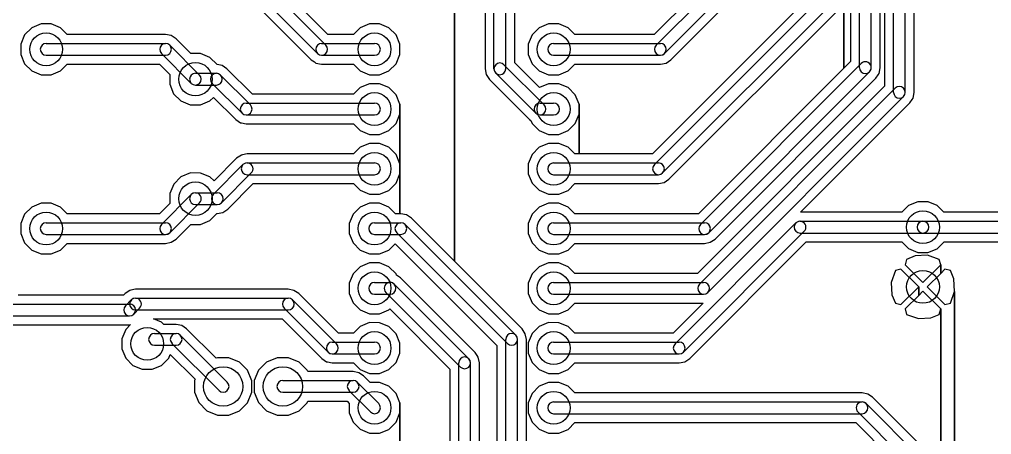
# Model space of a CAD drawing. Extents: x 114.1 to 212.9, y -157.4 to -58.6.
# Drawn here: x 138.56 to 179.92, y -106.55 to -88.9 of the extents above; entities that cross this region are included whole.
import ezdxf

# ---------------------------------------------------------------- set-up
doc = ezdxf.new("R2010")
doc.units = 0
doc.header["$MEASUREMENT"] = 0
doc.layers.add('BLACK', color=250, linetype='CONTINUOUS')

msp = doc.modelspace()

# ---------------------------------------------------------------- linework, layer by layer
at = {"layer": 'BLACK'}
for p, q in [((174.3, -90.95), (174.3, -61.24)), ((174.8, -90.95), (174.8, -61.24)), ((173.919, -62.5775), (173.919, -90.6886)), ((173.919, -62.5775), (173.919, -90.6886)), ((175.181, -90.95), (175.181, -62.5775)), ((175.181, -90.95), (175.181, -62.5775)), ((158.75, -91), (158.75, -78.5)), ((159.25, -91), (159.25, -78.5)), ((159.631, -90.7386), (159.631, -78.5)), ((159.631, -90.7386), (159.631, -78.5)), ((158.369, -78.7614), (158.369, -91)), ((158.369, -78.7614), (158.369, -91)), ((157.071, -99.1782), (157.071, -79.5202)), ((157.071, -79.5202), (157.071, -99.1782)), ((157.071, -99.1782), (157.071, -79.5202)), ((157.071, -79.5202), (157.071, -99.1782)), ((175.369, -84), (175.369, -91.7386)), ((175.369, -84), (175.369, -91.7386)), ((175.75, -92), (175.75, -84)), ((176.25, -92), (176.25, -84)), ((176.631, -92), (176.631, -84.2614)), ((176.631, -92), (176.631, -84.2614)), ((151.597, -89.9932), (146.177, -84.5732)), ((151.681, -89.539), (146.631, -84.4886)), ((151.681, -89.539), (146.631, -84.4886)), ((151.243, -90.3468), (145.823, -84.9268)), ((145.554, -85.1962), (150.974, -90.6162)), ((145.554, -85.1962), (150.974, -90.6162)), ((168.869, -86.2386), (165.569, -89.539)), ((168.869, -86.2386), (165.569, -89.539)), ((169.323, -86.3232), (165.653, -89.9932)), ((169.677, -86.6768), (166.007, -90.3468)), ((166.276, -90.6162), (169.946, -86.9462)), ((166.276, -90.6162), (169.946, -86.9462)), ((172.369, -87.7386), (165.489, -94.619)), ((172.369, -87.7386), (165.489, -94.619)), ((172.823, -87.8232), (165.573, -95.0732)), ((173.631, -90.9766), (173.631, -88)), ((173.631, -88), (173.631, -90.9766)), ((173.631, -90.9766), (173.631, -88)), ((173.631, -88), (173.631, -90.9766)), ((173.177, -88.1768), (165.927, -95.4268)), ((166.196, -95.6962), (173.446, -88.4462)), ((166.196, -95.6962), (173.446, -88.4462)), ((139.089, -89.2543), (138.785, -89.5577)), ((139.089, -89.2543), (138.785, -89.5577)), ((139.486, -89.0903), (139.089, -89.2543)), ((139.486, -89.0903), (139.089, -89.2543)), ((139.916, -89.0907), (139.486, -89.0903)), ((139.916, -89.0907), (139.486, -89.0903)), ((140.312, -89.2554), (139.916, -89.0907)), ((140.312, -89.2554), (139.916, -89.0907)), ((140.595, -89.539), (140.312, -89.2554)), ((140.595, -89.539), (140.312, -89.2554)), ((153.059, -89.2543), (152.774, -89.539)), ((153.059, -89.2543), (152.774, -89.539)), ((153.456, -89.0903), (153.059, -89.2543)), ((153.456, -89.0903), (153.059, -89.2543)), ((153.886, -89.0907), (153.456, -89.0903)), ((153.886, -89.0907), (153.456, -89.0903)), ((154.282, -89.2554), (153.886, -89.0907)), ((154.282, -89.2554), (153.886, -89.0907)), ((154.586, -89.5593), (154.282, -89.2554)), ((154.586, -89.5593), (154.282, -89.2554)), ((160.679, -89.2543), (160.375, -89.5577)), ((160.679, -89.2543), (160.375, -89.5577)), ((161.076, -89.0903), (160.679, -89.2543)), ((161.076, -89.0903), (160.679, -89.2543)), ((161.506, -89.0907), (161.076, -89.0903)), ((161.506, -89.0907), (161.076, -89.0903)), ((161.902, -89.2554), (161.506, -89.0907)), ((161.902, -89.2554), (161.506, -89.0907)), ((162.185, -89.539), (161.902, -89.2554)), ((162.185, -89.539), (161.902, -89.2554)), ((138.785, -89.5577), (138.621, -89.9543)), ((138.785, -89.5577), (138.621, -89.9543)), ((144.78, -89.539), (140.595, -89.539)), ((144.78, -89.539), (140.595, -89.539)), ((145.021, -89.587), (144.78, -89.539)), ((145.021, -89.587), (144.78, -89.539)), ((145.226, -89.7238), (145.021, -89.587)), ((145.226, -89.7238), (145.021, -89.587)), ((145.85, -90.3476), (145.226, -89.7238)), ((145.85, -90.3476), (145.226, -89.7238)), ((152.774, -89.539), (151.681, -89.539)), ((152.774, -89.539), (151.681, -89.539)), ((154.75, -89.9562), (154.586, -89.5593)), ((154.75, -89.9562), (154.586, -89.5593)), ((160.375, -89.5577), (160.211, -89.9543)), ((160.375, -89.5577), (160.211, -89.9543)), ((165.569, -89.539), (162.185, -89.539)), ((165.569, -89.539), (162.185, -89.539)), ((138.621, -89.9543), (138.62, -90.3838)), ((138.621, -89.9543), (138.62, -90.3838)), ((139.7, -89.92), (144.78, -89.92)), ((144.957, -89.9932), (146.227, -91.2632)), ((151.42, -89.92), (153.67, -89.92)), ((154.749, -90.3857), (154.75, -89.9562)), ((154.749, -90.3857), (154.75, -89.9562)), ((160.211, -89.9543), (160.21, -90.3838)), ((160.211, -89.9543), (160.21, -90.3838)), ((161.29, -89.92), (165.83, -89.92)), ((138.62, -90.3838), (138.784, -90.7807)), ((138.62, -90.3838), (138.784, -90.7807)), ((139.7, -90.42), (144.78, -90.42)), ((144.603, -90.3468), (145.873, -91.6168)), ((146.268, -90.348), (145.85, -90.3476)), ((146.268, -90.348), (145.85, -90.3476)), ((146.669, -90.5146), (146.268, -90.348)), ((146.669, -90.5146), (146.268, -90.348)), ((146.969, -90.8148), (146.669, -90.5146)), ((146.969, -90.8148), (146.669, -90.5146)), ((151.42, -90.42), (153.67, -90.42)), ((154.585, -90.7823), (154.749, -90.3857)), ((154.585, -90.7823), (154.749, -90.3857)), ((160.21, -90.3838), (160.374, -90.7807)), ((160.21, -90.3838), (160.374, -90.7807)), ((161.29, -90.42), (165.83, -90.42)), ((138.784, -90.7807), (139.088, -91.0846)), ((138.784, -90.7807), (139.088, -91.0846)), ((140.311, -91.0857), (140.596, -90.801)), ((140.311, -91.0857), (140.596, -90.801)), ((140.596, -90.801), (144.519, -90.801)), ((140.596, -90.801), (144.519, -90.801)), ((144.519, -90.801), (144.958, -91.2403)), ((144.519, -90.801), (144.958, -91.2403)), ((147.181, -90.857), (146.969, -90.8148)), ((147.181, -90.857), (146.969, -90.8148)), ((147.386, -90.9938), (147.181, -90.857)), ((147.386, -90.9938), (147.181, -90.857)), ((150.974, -90.6162), (150.974, -90.6162)), ((150.974, -90.6162), (151.111, -90.7076)), ((150.974, -90.6162), (150.974, -90.6162)), ((150.974, -90.6162), (151.111, -90.7076)), ((151.111, -90.7076), (151.179, -90.753)), ((151.111, -90.7076), (151.179, -90.753)), ((151.179, -90.753), (151.179, -90.753)), ((151.179, -90.753), (151.42, -90.801)), ((151.179, -90.753), (151.179, -90.753)), ((151.179, -90.753), (151.42, -90.801)), ((151.42, -90.801), (152.775, -90.801)), ((151.42, -90.801), (152.775, -90.801)), ((152.775, -90.801), (153.058, -91.0846)), ((152.775, -90.801), (153.058, -91.0846)), ((154.281, -91.0857), (154.585, -90.7823)), ((154.281, -91.0857), (154.585, -90.7823)), ((159.177, -90.8232), (160.887, -92.5332)), ((160.685, -91.7922), (159.631, -90.7386)), ((160.685, -91.7922), (159.631, -90.7386)), ((160.374, -90.7807), (160.678, -91.0846)), ((160.374, -90.7807), (160.678, -91.0846)), ((161.901, -91.0857), (162.186, -90.801)), ((161.901, -91.0857), (162.186, -90.801)), ((162.186, -90.801), (165.83, -90.801)), ((162.186, -90.801), (165.83, -90.801)), ((165.83, -90.801), (166.071, -90.753)), ((165.83, -90.801), (166.071, -90.753)), ((165.83, -90.801), (165.83, -90.801)), ((165.83, -90.801), (165.83, -90.801)), ((166.071, -90.753), (166.276, -90.6162)), ((166.071, -90.753), (166.276, -90.6162)), ((173.631, -90.9766), (167.449, -97.159)), ((173.631, -90.9766), (167.449, -97.159)), ((167.533, -97.6132), (174.373, -90.7732)), ((173.919, -90.6886), (173.631, -90.9766)), ((173.919, -90.6886), (173.631, -90.9766)), ((175.133, -91.1915), (175.181, -90.95)), ((175.133, -91.1915), (175.181, -90.95)), ((175.181, -90.95), (175.181, -90.95)), ((175.181, -90.95), (175.181, -90.95)), ((139.088, -91.0846), (139.484, -91.2493)), ((139.088, -91.0846), (139.484, -91.2493)), ((139.484, -91.2493), (139.914, -91.2497)), ((139.484, -91.2493), (139.914, -91.2497)), ((139.914, -91.2497), (140.311, -91.0857)), ((139.914, -91.2497), (140.311, -91.0857)), ((144.958, -91.2403), (144.958, -91.6563)), ((144.958, -91.2403), (144.958, -91.6563)), ((146.05, -91.19), (146.94, -91.19)), ((147.117, -91.2632), (148.387, -92.5332)), ((148.471, -92.079), (147.386, -90.9938)), ((148.471, -92.079), (147.386, -90.9938)), ((153.058, -91.0846), (153.454, -91.2493)), ((153.058, -91.0846), (153.454, -91.2493)), ((153.454, -91.2493), (153.884, -91.2497)), ((153.454, -91.2493), (153.884, -91.2497)), ((153.884, -91.2497), (154.281, -91.0857)), ((153.884, -91.2497), (154.281, -91.0857)), ((158.369, -91), (158.417, -91.2415)), ((158.369, -91), (158.417, -91.2415)), ((158.417, -91.2415), (158.554, -91.4462)), ((158.417, -91.2415), (158.554, -91.4462)), ((158.823, -91.1768), (160.533, -92.8868)), ((160.678, -91.0846), (161.074, -91.2493)), ((160.678, -91.0846), (161.074, -91.2493)), ((161.074, -91.2493), (161.504, -91.2497)), ((161.074, -91.2493), (161.504, -91.2497)), ((161.504, -91.2497), (161.901, -91.0857)), ((161.504, -91.2497), (161.901, -91.0857)), ((167.887, -97.9668), (174.727, -91.1268)), ((168.156, -98.2362), (174.996, -91.3962)), ((168.156, -98.2362), (174.996, -91.3962)), ((174.996, -91.3962), (175.088, -91.2594)), ((174.996, -91.3962), (175.088, -91.2594)), ((174.996, -91.3962), (174.996, -91.3962)), ((174.996, -91.3962), (174.996, -91.3962)), ((175.088, -91.2594), (175.133, -91.1915)), ((175.088, -91.2594), (175.133, -91.1915)), ((175.133, -91.1915), (175.133, -91.1915)), ((175.133, -91.1915), (175.133, -91.1915)), ((144.958, -91.6563), (145.124, -92.0579)), ((144.958, -91.6563), (145.124, -92.0579)), ((146.05, -91.69), (146.94, -91.69)), ((146.763, -91.6168), (148.033, -92.8868)), ((153.059, -91.7943), (152.774, -92.079)), ((153.059, -91.7943), (152.774, -92.079)), ((153.456, -91.6303), (153.059, -91.7943)), ((153.456, -91.6303), (153.059, -91.7943)), ((153.886, -91.6307), (153.456, -91.6303)), ((153.886, -91.6307), (153.456, -91.6303)), ((154.282, -91.7954), (153.886, -91.6307)), ((154.282, -91.7954), (153.886, -91.6307)), ((154.586, -92.0993), (154.282, -91.7954)), ((154.586, -92.0993), (154.282, -91.7954)), ((158.554, -91.4462), (160.264, -93.1562)), ((158.554, -91.4462), (160.264, -93.1562)), ((161.076, -91.6303), (160.685, -91.7922)), ((161.076, -91.6303), (160.685, -91.7922)), ((161.506, -91.6307), (161.076, -91.6303)), ((161.506, -91.6307), (161.076, -91.6303)), ((161.902, -91.7954), (161.506, -91.6307)), ((161.902, -91.7954), (161.506, -91.6307)), ((162.206, -92.0993), (161.902, -91.7954)), ((162.206, -92.0993), (161.902, -91.7954)), ((175.369, -91.7386), (167.409, -99.699)), ((175.369, -91.7386), (167.409, -99.699)), ((145.124, -92.0579), (145.431, -92.3654)), ((145.124, -92.0579), (145.431, -92.3654)), ((146.668, -92.3665), (146.821, -92.2135)), ((146.668, -92.3665), (146.821, -92.2135)), ((146.821, -92.2135), (147.764, -93.1562)), ((146.821, -92.2135), (147.764, -93.1562)), ((152.774, -92.079), (148.471, -92.079)), ((152.774, -92.079), (148.471, -92.079)), ((154.75, -92.4962), (154.586, -92.0993)), ((154.75, -92.4962), (154.586, -92.0993)), ((162.37, -92.4962), (162.206, -92.0993)), ((162.37, -92.4962), (162.206, -92.0993)), ((175.823, -91.8232), (167.493, -100.153)), ((176.177, -92.1768), (167.847, -100.507)), ((176.583, -92.2415), (176.631, -92)), ((176.583, -92.2415), (176.631, -92)), ((176.631, -92), (176.631, -92)), ((176.631, -92), (176.631, -92)), ((145.431, -92.3654), (145.832, -92.532)), ((145.431, -92.3654), (145.832, -92.532)), ((145.832, -92.532), (146.266, -92.5324)), ((145.832, -92.532), (146.266, -92.5324)), ((146.266, -92.5324), (146.668, -92.3665)), ((146.266, -92.5324), (146.668, -92.3665)), ((148.21, -92.46), (153.67, -92.46)), ((154.749, -92.9257), (154.75, -92.4962)), ((154.749, -92.9257), (154.75, -92.4962)), ((154.75, -95.0362), (154.75, -92.4962)), ((154.75, -92.4962), (154.75, -95.0362)), ((154.75, -95.0362), (154.75, -92.4962)), ((154.75, -92.4962), (154.75, -95.0362)), ((160.71, -92.46), (161.29, -92.46)), ((162.369, -92.9257), (162.37, -92.4962)), ((162.369, -92.9257), (162.37, -92.4962)), ((162.37, -94.619), (162.37, -92.4962)), ((162.37, -92.4962), (162.37, -94.619)), ((162.37, -94.619), (162.37, -92.4962)), ((162.37, -92.4962), (162.37, -94.619)), ((171.793, -97.099), (176.446, -92.4462)), ((171.793, -97.099), (176.446, -92.4462)), ((176.446, -92.4462), (176.538, -92.3094)), ((176.446, -92.4462), (176.538, -92.3094)), ((176.446, -92.4462), (176.446, -92.4462)), ((176.446, -92.4462), (176.446, -92.4462)), ((176.538, -92.3094), (176.583, -92.2415)), ((176.538, -92.3094), (176.583, -92.2415)), ((176.583, -92.2415), (176.583, -92.2415)), ((176.583, -92.2415), (176.583, -92.2415)), ((148.21, -92.96), (153.67, -92.96)), ((154.585, -93.3223), (154.749, -92.9257)), ((154.585, -93.3223), (154.749, -92.9257)), ((160.71, -92.96), (161.29, -92.96)), ((162.205, -93.3223), (162.369, -92.9257)), ((162.205, -93.3223), (162.369, -92.9257)), ((147.764, -93.1562), (147.764, -93.1562)), ((147.764, -93.1562), (147.969, -93.293)), ((147.764, -93.1562), (147.764, -93.1562)), ((147.764, -93.1562), (147.969, -93.293)), ((147.969, -93.293), (147.969, -93.293)), ((147.969, -93.293), (148.009, -93.3009)), ((147.969, -93.293), (147.969, -93.293)), ((147.969, -93.293), (148.009, -93.3009)), ((148.009, -93.3009), (148.21, -93.341)), ((148.009, -93.3009), (148.21, -93.341)), ((148.21, -93.341), (152.775, -93.341)), ((148.21, -93.341), (152.775, -93.341)), ((152.775, -93.341), (153.058, -93.6246)), ((152.775, -93.341), (153.058, -93.6246)), ((154.281, -93.6257), (154.585, -93.3223)), ((154.281, -93.6257), (154.585, -93.3223)), ((160.264, -93.1562), (160.264, -93.1562)), ((160.264, -93.1562), (160.323, -93.1954)), ((160.264, -93.1562), (160.264, -93.1562)), ((160.264, -93.1562), (160.323, -93.1954)), ((160.323, -93.1954), (160.374, -93.3207)), ((160.323, -93.1954), (160.374, -93.3207)), ((160.374, -93.3207), (160.678, -93.6246)), ((160.374, -93.3207), (160.678, -93.6246)), ((161.901, -93.6257), (162.205, -93.3223)), ((161.901, -93.6257), (162.205, -93.3223)), ((153.058, -93.6246), (153.454, -93.7893)), ((153.058, -93.6246), (153.454, -93.7893)), ((153.454, -93.7893), (153.884, -93.7897)), ((153.454, -93.7893), (153.884, -93.7897)), ((153.884, -93.7897), (154.281, -93.6257)), ((153.884, -93.7897), (154.281, -93.6257)), ((160.678, -93.6246), (161.074, -93.7893)), ((160.678, -93.6246), (161.074, -93.7893)), ((161.074, -93.7893), (161.504, -93.7897)), ((161.074, -93.7893), (161.504, -93.7897)), ((161.504, -93.7897), (161.901, -93.6257)), ((161.504, -93.7897), (161.901, -93.6257)), ((153.456, -94.1703), (153.059, -94.3343)), ((153.456, -94.1703), (153.059, -94.3343)), ((153.886, -94.1707), (153.456, -94.1703)), ((153.886, -94.1707), (153.456, -94.1703)), ((154.282, -94.3354), (153.886, -94.1707)), ((154.282, -94.3354), (153.886, -94.1707)), ((161.076, -94.1703), (160.679, -94.3343)), ((161.076, -94.1703), (160.679, -94.3343)), ((161.506, -94.1707), (161.076, -94.1703)), ((161.506, -94.1707), (161.076, -94.1703)), ((161.902, -94.3354), (161.506, -94.1707)), ((161.902, -94.3354), (161.506, -94.1707)), ((148.009, -94.667), (147.804, -94.8038)), ((148.009, -94.667), (147.804, -94.8038)), ((148.049, -94.6591), (148.009, -94.667)), ((148.049, -94.6591), (148.009, -94.667)), ((148.25, -94.619), (148.049, -94.6591)), ((148.25, -94.619), (148.049, -94.6591)), ((152.774, -94.619), (148.25, -94.619)), ((152.774, -94.619), (148.25, -94.619)), ((153.059, -94.3343), (152.774, -94.619)), ((153.059, -94.3343), (152.774, -94.619)), ((154.586, -94.6393), (154.282, -94.3354)), ((154.586, -94.6393), (154.282, -94.3354)), ((154.75, -95.0362), (154.586, -94.6393)), ((154.75, -95.0362), (154.586, -94.6393)), ((160.375, -94.6377), (160.211, -95.0343)), ((160.375, -94.6377), (160.211, -95.0343)), ((160.679, -94.3343), (160.375, -94.6377)), ((160.679, -94.3343), (160.375, -94.6377)), ((162.185, -94.619), (161.902, -94.3354)), ((162.185, -94.619), (161.902, -94.3354)), ((162.37, -94.619), (162.185, -94.619)), ((162.37, -94.619), (162.185, -94.619)), ((165.489, -94.619), (162.37, -94.619)), ((165.489, -94.619), (162.37, -94.619)), ((146.803, -96.3432), (148.073, -95.0732)), ((147.804, -94.8038), (146.841, -95.7665)), ((147.804, -94.8038), (146.841, -95.7665)), ((148.25, -95), (153.67, -95)), ((154.749, -95.4657), (154.75, -95.0362)), ((154.749, -95.4657), (154.75, -95.0362)), ((154.75, -97.159), (154.75, -95.0362)), ((154.75, -95.0362), (154.75, -97.159)), ((154.75, -97.159), (154.75, -95.0362)), ((154.75, -95.0362), (154.75, -97.159)), ((160.211, -95.0343), (160.21, -95.4638)), ((160.211, -95.0343), (160.21, -95.4638)), ((161.29, -95), (165.75, -95)), ((145.834, -95.4276), (145.432, -95.5935)), ((145.834, -95.4276), (145.432, -95.5935)), ((146.268, -95.428), (145.834, -95.4276)), ((146.268, -95.428), (145.834, -95.4276)), ((146.669, -95.5946), (146.268, -95.428)), ((146.669, -95.5946), (146.268, -95.428)), ((147.157, -96.6968), (148.427, -95.4268)), ((148.25, -95.5), (153.67, -95.5)), ((154.585, -95.8623), (154.749, -95.4657)), ((154.585, -95.8623), (154.749, -95.4657)), ((160.21, -95.4638), (160.374, -95.8607)), ((160.21, -95.4638), (160.374, -95.8607)), ((161.29, -95.5), (165.75, -95.5)), ((145.125, -95.9005), (144.958, -96.3018)), ((145.125, -95.9005), (144.958, -96.3018)), ((145.432, -95.5935), (145.125, -95.9005)), ((145.432, -95.5935), (145.125, -95.9005)), ((146.841, -95.7665), (146.669, -95.5946)), ((146.841, -95.7665), (146.669, -95.5946)), ((147.426, -96.9662), (148.511, -95.881)), ((147.426, -96.9662), (148.511, -95.881)), ((148.511, -95.881), (152.775, -95.881)), ((148.511, -95.881), (152.775, -95.881)), ((152.775, -95.881), (153.058, -96.1646)), ((152.775, -95.881), (153.058, -96.1646)), ((154.281, -96.1657), (154.585, -95.8623)), ((154.281, -96.1657), (154.585, -95.8623)), ((160.374, -95.8607), (160.678, -96.1646)), ((160.374, -95.8607), (160.678, -96.1646)), ((161.901, -96.1657), (162.186, -95.881)), ((161.901, -96.1657), (162.186, -95.881)), ((162.186, -95.881), (165.75, -95.881)), ((162.186, -95.881), (165.75, -95.881)), ((165.75, -95.881), (165.991, -95.833)), ((165.75, -95.881), (165.991, -95.833)), ((165.75, -95.881), (165.75, -95.881)), ((165.75, -95.881), (165.75, -95.881)), ((165.991, -95.833), (166.196, -95.6962)), ((165.991, -95.833), (166.196, -95.6962)), ((144.603, -97.6132), (145.873, -96.3432)), ((144.958, -96.3018), (144.958, -96.72)), ((144.958, -96.3018), (144.958, -96.72)), ((146.05, -96.27), (146.98, -96.27)), ((153.058, -96.1646), (153.454, -96.3293)), ((153.058, -96.1646), (153.454, -96.3293)), ((153.454, -96.3293), (153.884, -96.3297)), ((153.454, -96.3293), (153.884, -96.3297)), ((153.884, -96.3297), (154.281, -96.1657)), ((153.884, -96.3297), (154.281, -96.1657)), ((160.678, -96.1646), (161.074, -96.3293)), ((160.678, -96.1646), (161.074, -96.3293)), ((161.074, -96.3293), (161.504, -96.3297)), ((161.074, -96.3293), (161.504, -96.3297)), ((161.504, -96.3297), (161.901, -96.1657)), ((161.504, -96.3297), (161.901, -96.1657)), ((139.486, -96.7103), (139.089, -96.8743)), ((139.486, -96.7103), (139.089, -96.8743)), ((139.916, -96.7107), (139.486, -96.7103)), ((139.916, -96.7107), (139.486, -96.7103)), ((140.312, -96.8754), (139.916, -96.7107)), ((140.312, -96.8754), (139.916, -96.7107)), ((144.958, -96.72), (144.519, -97.159)), ((144.958, -96.72), (144.519, -97.159)), ((144.957, -97.9668), (146.227, -96.6968)), ((146.05, -96.77), (146.98, -96.77)), ((153.456, -96.7103), (153.059, -96.8743)), ((153.456, -96.7103), (153.059, -96.8743)), ((153.886, -96.7107), (153.456, -96.7103)), ((153.886, -96.7107), (153.456, -96.7103)), ((154.282, -96.8754), (153.886, -96.7107)), ((154.282, -96.8754), (153.886, -96.7107)), ((161.076, -96.7103), (160.679, -96.8743)), ((161.076, -96.7103), (160.679, -96.8743)), ((161.506, -96.7107), (161.076, -96.7103)), ((161.506, -96.7107), (161.076, -96.7103)), ((161.902, -96.8754), (161.506, -96.7107)), ((161.902, -96.8754), (161.506, -96.7107)), ((176.786, -96.6503), (176.389, -96.8143)), ((176.786, -96.6503), (176.389, -96.8143)), ((177.216, -96.6507), (176.786, -96.6503)), ((177.216, -96.6507), (176.786, -96.6503)), ((177.612, -96.8154), (177.216, -96.6507)), ((177.612, -96.8154), (177.216, -96.6507)), ((138.785, -97.1777), (138.621, -97.5743)), ((138.785, -97.1777), (138.621, -97.5743)), ((139.089, -96.8743), (138.785, -97.1777)), ((139.089, -96.8743), (138.785, -97.1777)), ((140.595, -97.159), (140.312, -96.8754)), ((140.595, -97.159), (140.312, -96.8754)), ((144.519, -97.159), (140.595, -97.159)), ((144.519, -97.159), (140.595, -97.159)), ((146.668, -97.4465), (146.964, -97.151)), ((146.668, -97.4465), (146.964, -97.151)), ((146.964, -97.151), (146.98, -97.151)), ((146.964, -97.151), (146.98, -97.151)), ((146.98, -97.151), (147.221, -97.103)), ((146.98, -97.151), (147.221, -97.103)), ((146.98, -97.151), (146.98, -97.151)), ((146.98, -97.151), (146.98, -97.151)), ((147.221, -97.103), (147.426, -96.9662)), ((147.221, -97.103), (147.426, -96.9662)), ((152.755, -97.1777), (152.591, -97.5743)), ((152.755, -97.1777), (152.591, -97.5743)), ((153.059, -96.8743), (152.755, -97.1777)), ((153.059, -96.8743), (152.755, -97.1777)), ((154.565, -97.159), (154.282, -96.8754)), ((154.565, -97.159), (154.282, -96.8754)), ((154.75, -97.159), (154.565, -97.159)), ((154.75, -97.159), (154.565, -97.159)), ((154.79, -97.159), (154.75, -97.159)), ((154.79, -97.159), (154.75, -97.159)), ((155.031, -97.207), (154.79, -97.159)), ((155.031, -97.207), (154.79, -97.159)), ((160.375, -97.1777), (160.211, -97.5743)), ((160.375, -97.1777), (160.211, -97.5743)), ((160.679, -96.8743), (160.375, -97.1777)), ((160.679, -96.8743), (160.375, -97.1777)), ((162.185, -97.159), (161.902, -96.8754)), ((162.185, -97.159), (161.902, -96.8754)), ((167.449, -97.159), (162.185, -97.159)), ((167.449, -97.159), (162.185, -97.159)), ((176.104, -97.099), (171.793, -97.099)), ((176.104, -97.099), (171.793, -97.099)), ((176.389, -96.8143), (176.104, -97.099)), ((176.389, -96.8143), (176.104, -97.099)), ((177.895, -97.099), (177.612, -96.8154)), ((177.895, -97.099), (177.612, -96.8154)), ((181.42, -97.099), (177.895, -97.099)), ((181.42, -97.099), (177.895, -97.099)), ((138.621, -97.5743), (138.62, -98.0038)), ((138.621, -97.5743), (138.62, -98.0038)), ((139.7, -97.54), (144.78, -97.54)), ((146.266, -97.6124), (146.668, -97.4465)), ((146.266, -97.6124), (146.668, -97.4465)), ((152.591, -97.5743), (152.59, -98.0038)), ((152.591, -97.5743), (152.59, -98.0038)), ((153.67, -97.54), (154.79, -97.54)), ((155.236, -97.3438), (155.031, -97.207)), ((155.236, -97.3438), (155.031, -97.207)), ((157.071, -99.1782), (155.236, -97.3438)), ((157.071, -99.1782), (155.236, -97.3438)), ((160.211, -97.5743), (160.21, -98.0038)), ((160.211, -97.5743), (160.21, -98.0038)), ((161.29, -97.54), (167.71, -97.54)), ((166.453, -102.693), (171.593, -97.5532)), ((171.77, -97.48), (177, -97.48)), ((177, -97.48), (182.5, -97.48)), ((138.62, -98.0038), (138.784, -98.4007)), ((138.62, -98.0038), (138.784, -98.4007)), ((145.226, -98.2362), (145.85, -97.612)), ((145.226, -98.2362), (145.85, -97.612)), ((145.85, -97.612), (146.266, -97.6124)), ((145.85, -97.612), (146.266, -97.6124)), ((152.59, -98.0038), (152.754, -98.4007)), ((152.59, -98.0038), (152.754, -98.4007)), ((154.613, -97.9668), (159.323, -102.677)), ((154.967, -97.6132), (159.677, -102.323)), ((160.21, -98.0038), (160.374, -98.4007)), ((160.21, -98.0038), (160.374, -98.4007)), ((166.807, -103.047), (171.947, -97.9068)), ((171.77, -97.98), (177, -97.98)), ((177, -97.98), (182.5, -97.98)), ((138.784, -98.4007), (139.088, -98.7046)), ((138.784, -98.4007), (139.088, -98.7046)), ((139.7, -98.04), (144.78, -98.04)), ((140.311, -98.7057), (140.596, -98.421)), ((140.311, -98.7057), (140.596, -98.421)), ((140.596, -98.421), (144.78, -98.421)), ((140.596, -98.421), (144.78, -98.421)), ((144.78, -98.421), (145.021, -98.373)), ((144.78, -98.421), (145.021, -98.373)), ((144.78, -98.421), (144.78, -98.421)), ((144.78, -98.421), (144.78, -98.421)), ((145.021, -98.373), (145.226, -98.2362)), ((145.021, -98.373), (145.226, -98.2362)), ((152.754, -98.4007), (153.058, -98.7046)), ((152.754, -98.4007), (153.058, -98.7046)), ((153.67, -98.04), (154.79, -98.04)), ((160.374, -98.4007), (160.678, -98.7046)), ((160.374, -98.4007), (160.678, -98.7046)), ((161.29, -98.04), (167.71, -98.04)), ((161.901, -98.7057), (162.186, -98.421)), ((161.901, -98.7057), (162.186, -98.421)), ((162.186, -98.421), (167.71, -98.421)), ((162.186, -98.421), (167.71, -98.421)), ((167.076, -103.316), (172.031, -98.361)), ((167.076, -103.316), (172.031, -98.361)), ((167.71, -98.421), (167.951, -98.373)), ((167.71, -98.421), (167.951, -98.373)), ((167.71, -98.421), (167.71, -98.421)), ((167.71, -98.421), (167.71, -98.421)), ((167.951, -98.373), (168.156, -98.2362)), ((167.951, -98.373), (168.156, -98.2362)), ((172.031, -98.361), (176.105, -98.361)), ((172.031, -98.361), (176.105, -98.361)), ((176.105, -98.361), (176.388, -98.6446)), ((176.105, -98.361), (176.388, -98.6446)), ((177.611, -98.6457), (177.896, -98.361)), ((177.611, -98.6457), (177.896, -98.361)), ((177.896, -98.361), (181.42, -98.361)), ((177.896, -98.361), (181.42, -98.361)), ((139.088, -98.7046), (139.484, -98.8693)), ((139.088, -98.7046), (139.484, -98.8693)), ((139.914, -98.8697), (140.311, -98.7057)), ((139.914, -98.8697), (140.311, -98.7057)), ((153.058, -98.7046), (153.454, -98.8693)), ((153.058, -98.7046), (153.454, -98.8693)), ((153.884, -98.8697), (154.281, -98.7057)), ((153.884, -98.8697), (154.281, -98.7057)), ((154.281, -98.7057), (154.547, -98.4396)), ((154.281, -98.7057), (154.547, -98.4396)), ((154.547, -98.4396), (158.869, -102.761)), ((154.547, -98.4396), (158.869, -102.761)), ((160.678, -98.7046), (161.074, -98.8693)), ((160.678, -98.7046), (161.074, -98.8693)), ((161.504, -98.8697), (161.901, -98.7057)), ((161.504, -98.8697), (161.901, -98.7057)), ((176.388, -98.6446), (176.784, -98.8093)), ((176.388, -98.6446), (176.784, -98.8093)), ((176.784, -98.8093), (177.214, -98.8097)), ((176.784, -98.8093), (177.214, -98.8097)), ((177.214, -98.8097), (177.611, -98.6457)), ((177.214, -98.8097), (177.611, -98.6457)), ((139.484, -98.8693), (139.914, -98.8697)), ((139.484, -98.8693), (139.914, -98.8697)), ((153.456, -99.2503), (153.059, -99.4143)), ((153.456, -99.2503), (153.059, -99.4143)), ((153.454, -98.8693), (153.884, -98.8697)), ((153.454, -98.8693), (153.884, -98.8697)), ((153.886, -99.2507), (153.456, -99.2503)), ((153.886, -99.2507), (153.456, -99.2503)), ((154.282, -99.4154), (153.886, -99.2507)), ((154.282, -99.4154), (153.886, -99.2507)), ((159.946, -102.054), (157.071, -99.1782)), ((159.946, -102.054), (157.071, -99.1782)), ((161.076, -99.2503), (160.679, -99.4143)), ((161.076, -99.2503), (160.679, -99.4143)), ((161.074, -98.8693), (161.504, -98.8697)), ((161.074, -98.8693), (161.504, -98.8697)), ((161.506, -99.2507), (161.076, -99.2503)), ((161.506, -99.2507), (161.076, -99.2503)), ((161.902, -99.4154), (161.506, -99.2507)), ((161.902, -99.4154), (161.506, -99.2507)), ((176.307, -99.1002), (176.245, -99.3358)), ((176.307, -99.1002), (176.245, -99.3358)), ((176.663, -98.9529), (176.307, -99.1002)), ((176.663, -98.9529), (176.307, -99.1002)), ((177.193, -98.9241), (176.663, -98.9529)), ((177.193, -98.9241), (176.663, -98.9529)), ((177.693, -99.1002), (177.193, -98.9241)), ((177.693, -99.1002), (177.193, -98.9241)), ((177.755, -99.3358), (177.693, -99.1002)), ((177.755, -99.3358), (177.693, -99.1002)), ((153.059, -99.4143), (152.755, -99.7177)), ((153.059, -99.4143), (152.755, -99.7177)), ((154.586, -99.7193), (154.282, -99.4154)), ((154.586, -99.7193), (154.282, -99.4154)), ((160.679, -99.4143), (160.375, -99.7177)), ((160.679, -99.4143), (160.375, -99.7177)), ((162.185, -99.699), (161.902, -99.4154)), ((162.185, -99.699), (161.902, -99.4154)), ((175.83, -99.5771), (175.654, -100.077)), ((175.83, -99.5771), (175.654, -100.077)), ((176.066, -99.5154), (175.83, -99.5771)), ((176.066, -99.5154), (175.83, -99.5771)), ((176.82, -100.27), (176.066, -99.5154)), ((176.82, -100.27), (176.066, -99.5154)), ((176.245, -99.3358), (177, -100.09)), ((176.245, -99.3358), (177, -100.09)), ((177, -100.09), (177.755, -99.3358)), ((177, -100.09), (177.755, -99.3358)), ((177.755, -99.695), (177.755, -99.3358)), ((177.755, -99.3358), (177.755, -99.695)), ((177.755, -99.695), (177.755, -99.3358)), ((177.755, -99.3358), (177.755, -99.695)), ((177.934, -99.5154), (177.755, -99.695)), ((177.934, -99.5154), (177.755, -99.695)), ((178.17, -99.5771), (177.934, -99.5154)), ((178.17, -99.5771), (177.934, -99.5154)), ((178.317, -99.9328), (178.17, -99.5771)), ((178.317, -99.9328), (178.17, -99.5771)), ((152.755, -99.7177), (152.591, -100.114)), ((152.755, -99.7177), (152.591, -100.114)), ((153.67, -100.08), (154.33, -100.08)), ((154.607, -99.7707), (154.586, -99.7193)), ((154.607, -99.7707), (154.586, -99.7193)), ((154.776, -99.8838), (154.607, -99.7707)), ((154.776, -99.8838), (154.607, -99.7707)), ((157.946, -103.054), (154.776, -99.8838)), ((157.946, -103.054), (154.776, -99.8838)), ((160.375, -99.7177), (160.211, -100.114)), ((160.375, -99.7177), (160.211, -100.114)), ((161.29, -100.08), (167.67, -100.08)), ((167.409, -99.699), (162.185, -99.699)), ((167.409, -99.699), (162.185, -99.699)), ((175.654, -100.077), (175.683, -100.607)), ((175.654, -100.077), (175.683, -100.607)), ((177.755, -99.695), (177.18, -100.27)), ((177.755, -99.695), (177.18, -100.27)), ((178.346, -100.463), (178.317, -99.9328)), ((178.346, -100.463), (178.317, -99.9328)), ((143.259, -100.417), (143.054, -100.554)), ((143.259, -100.417), (143.054, -100.554)), ((143.299, -100.409), (143.259, -100.417)), ((143.299, -100.409), (143.259, -100.417)), ((143.5, -100.369), (143.299, -100.409)), ((143.5, -100.369), (143.299, -100.409)), ((150, -100.369), (143.5, -100.369)), ((150, -100.369), (143.5, -100.369)), ((150.241, -100.417), (150, -100.369)), ((150.241, -100.417), (150, -100.369)), ((150.446, -100.554), (150.241, -100.417)), ((150.446, -100.554), (150.241, -100.417)), ((152.591, -100.114), (152.59, -100.544)), ((152.591, -100.114), (152.59, -100.544)), ((157.677, -103.323), (154.507, -100.153)), ((160.211, -100.114), (160.21, -100.544)), ((160.211, -100.114), (160.21, -100.544)), ((176.066, -101.025), (176.82, -100.27)), ((176.066, -101.025), (176.82, -100.27)), ((176.82, -100.629), (176.82, -100.27)), ((176.82, -100.27), (176.82, -100.629)), ((176.82, -100.629), (176.82, -100.27)), ((176.82, -100.27), (176.82, -100.629)), ((177, -100.45), (176.82, -100.629)), ((177, -100.45), (176.82, -100.629)), ((177.755, -101.204), (177, -100.45)), ((177.755, -101.204), (177, -100.45)), ((177.18, -100.27), (177.934, -101.025)), ((177.18, -100.27), (177.934, -101.025)), ((178.17, -100.963), (178.346, -100.463)), ((178.17, -100.963), (178.346, -100.463)), ((178.346, -107.139), (178.346, -100.463)), ((178.346, -100.463), (178.346, -107.139)), ((178.346, -107.139), (178.346, -100.463)), ((178.346, -100.463), (178.346, -107.139)), ((142.989, -100.619), (138.506, -100.619)), ((142.989, -100.619), (138.506, -100.619)), ((143.054, -100.554), (142.989, -100.619)), ((143.054, -100.554), (142.989, -100.619)), ((143.073, -101.073), (143.323, -100.823)), ((143.5, -100.75), (150, -100.75)), ((150.177, -100.823), (152.047, -102.693)), ((152.131, -102.239), (150.446, -100.554)), ((152.131, -102.239), (150.446, -100.554)), ((152.59, -100.544), (152.754, -100.941)), ((152.59, -100.544), (152.754, -100.941)), ((153.67, -100.58), (154.33, -100.58)), ((157.323, -103.677), (154.153, -100.507)), ((160.21, -100.544), (160.374, -100.941)), ((160.21, -100.544), (160.374, -100.941)), ((161.29, -100.58), (167.67, -100.58)), ((175.683, -100.607), (175.83, -100.963)), ((175.683, -100.607), (175.83, -100.963)), ((176.82, -100.629), (176.245, -101.204)), ((176.82, -100.629), (176.245, -101.204)), ((134.5, -101), (143.25, -101)), ((143.427, -101.427), (143.677, -101.177)), ((143.5, -101.25), (150, -101.25)), ((149.823, -101.177), (151.693, -103.047)), ((152.754, -100.941), (153.058, -101.245)), ((152.754, -100.941), (153.058, -101.245)), ((153.058, -101.245), (153.454, -101.409)), ((153.058, -101.245), (153.454, -101.409)), ((153.884, -101.41), (154.281, -101.246)), ((153.884, -101.41), (154.281, -101.246)), ((154.281, -101.246), (154.317, -101.209)), ((154.281, -101.246), (154.317, -101.209)), ((154.317, -101.209), (156.869, -103.761)), ((154.317, -101.209), (156.869, -103.761)), ((160.374, -100.941), (160.678, -101.245)), ((160.374, -100.941), (160.678, -101.245)), ((160.678, -101.245), (161.074, -101.409)), ((160.678, -101.245), (161.074, -101.409)), ((161.504, -101.41), (161.901, -101.246)), ((161.504, -101.41), (161.901, -101.246)), ((161.901, -101.246), (162.186, -100.961)), ((161.901, -101.246), (162.186, -100.961)), ((162.186, -100.961), (167.647, -100.961)), ((162.186, -100.961), (167.647, -100.961)), ((167.647, -100.961), (166.369, -102.239)), ((167.647, -100.961), (166.369, -102.239)), ((175.83, -100.963), (176.066, -101.025)), ((175.83, -100.963), (176.066, -101.025)), ((176.245, -101.204), (176.307, -101.44)), ((176.245, -101.204), (176.307, -101.44)), ((177.693, -101.44), (177.755, -101.204)), ((177.693, -101.44), (177.755, -101.204)), ((177.755, -107.139), (177.755, -101.204)), ((177.755, -101.204), (177.755, -107.139)), ((177.755, -107.139), (177.755, -101.204)), ((177.755, -101.204), (177.755, -107.139)), ((177.934, -101.025), (178.17, -100.963)), ((177.934, -101.025), (178.17, -100.963)), ((134.5, -101.5), (143.25, -101.5)), ((144.612, -101.775), (144.265, -101.631)), ((144.265, -101.631), (149.739, -101.631)), ((144.612, -101.775), (144.265, -101.631)), ((144.265, -101.631), (149.739, -101.631)), ((149.739, -101.631), (151.424, -103.316)), ((149.739, -101.631), (151.424, -103.316)), ((153.454, -101.409), (153.884, -101.41)), ((153.454, -101.409), (153.884, -101.41)), ((161.074, -101.409), (161.504, -101.41)), ((161.074, -101.409), (161.504, -101.41)), ((176.307, -101.44), (176.807, -101.616)), ((176.307, -101.44), (176.807, -101.616)), ((176.807, -101.616), (177.337, -101.587)), ((176.807, -101.616), (177.337, -101.587)), ((177.337, -101.587), (177.693, -101.44)), ((177.337, -101.587), (177.693, -101.44)), ((134.5, -101.881), (143.25, -101.881)), ((134.5, -101.881), (143.25, -101.881)), ((143.085, -102.078), (142.921, -102.474)), ((143.085, -102.078), (142.921, -102.474)), ((143.291, -101.873), (143.085, -102.078)), ((143.291, -101.873), (143.085, -102.078)), ((143.25, -101.881), (143.291, -101.873)), ((143.25, -101.881), (143.291, -101.873)), ((143.25, -101.881), (143.25, -101.881)), ((143.25, -101.881), (143.25, -101.881)), ((144.706, -101.869), (144.612, -101.775)), ((144.706, -101.869), (144.612, -101.775)), ((145.23, -101.869), (144.706, -101.869)), ((145.23, -101.869), (144.706, -101.869)), ((145.471, -101.917), (145.23, -101.869)), ((145.471, -101.917), (145.23, -101.869)), ((145.676, -102.054), (145.471, -101.917)), ((145.676, -102.054), (145.471, -101.917)), ((146.928, -103.306), (145.676, -102.054)), ((146.928, -103.306), (145.676, -102.054)), ((153.059, -101.954), (152.774, -102.239)), ((153.059, -101.954), (152.774, -102.239)), ((153.456, -101.79), (153.059, -101.954)), ((153.456, -101.79), (153.059, -101.954)), ((153.886, -101.791), (153.456, -101.79)), ((153.886, -101.791), (153.456, -101.79)), ((154.282, -101.955), (153.886, -101.791)), ((154.282, -101.955), (153.886, -101.791)), ((154.586, -102.259), (154.282, -101.955)), ((154.586, -102.259), (154.282, -101.955)), ((160.038, -102.191), (159.946, -102.054)), ((159.946, -102.054), (159.946, -102.054)), ((160.038, -102.191), (159.946, -102.054)), ((159.946, -102.054), (159.946, -102.054)), ((160.679, -101.954), (160.375, -102.258)), ((160.679, -101.954), (160.375, -102.258)), ((161.076, -101.79), (160.679, -101.954)), ((161.076, -101.79), (160.679, -101.954)), ((161.506, -101.791), (161.076, -101.79)), ((161.506, -101.791), (161.076, -101.79)), ((161.902, -101.955), (161.506, -101.791)), ((161.902, -101.955), (161.506, -101.791)), ((162.185, -102.239), (161.902, -101.955)), ((162.185, -102.239), (161.902, -101.955)), ((142.921, -102.474), (142.92, -102.904)), ((142.921, -102.474), (142.92, -102.904)), ((144.31, -102.25), (145.23, -102.25)), ((145.407, -102.323), (147.407, -104.323)), ((152.774, -102.239), (152.131, -102.239)), ((152.774, -102.239), (152.131, -102.239)), ((154.75, -102.656), (154.586, -102.259)), ((154.75, -102.656), (154.586, -102.259)), ((159.25, -115), (159.25, -102.5)), ((159.75, -115), (159.75, -102.5)), ((160.083, -102.259), (160.038, -102.191)), ((160.083, -102.259), (160.038, -102.191)), ((160.131, -102.5), (160.083, -102.259)), ((160.083, -102.259), (160.083, -102.259)), ((160.131, -102.5), (160.083, -102.259)), ((160.083, -102.259), (160.083, -102.259)), ((160.131, -114.739), (160.131, -102.5)), ((160.131, -102.5), (160.131, -102.5)), ((160.131, -114.739), (160.131, -102.5)), ((160.131, -102.5), (160.131, -102.5)), ((160.375, -102.258), (160.211, -102.654)), ((160.375, -102.258), (160.211, -102.654)), ((166.369, -102.239), (162.185, -102.239)), ((166.369, -102.239), (162.185, -102.239)), ((142.92, -102.904), (143.084, -103.301)), ((142.92, -102.904), (143.084, -103.301)), ((144.31, -102.75), (145.23, -102.75)), ((145.053, -102.677), (147.053, -104.677)), ((151.87, -102.62), (153.67, -102.62)), ((154.749, -103.086), (154.75, -102.656)), ((154.749, -103.086), (154.75, -102.656)), ((158.869, -102.761), (158.869, -115)), ((158.869, -102.761), (158.869, -115)), ((160.211, -102.654), (160.21, -103.084)), ((160.211, -102.654), (160.21, -103.084)), ((161.29, -102.62), (166.63, -102.62)), ((143.084, -103.301), (143.388, -103.605)), ((143.084, -103.301), (143.388, -103.605)), ((144.611, -103.606), (144.915, -103.302)), ((144.611, -103.606), (144.915, -103.302)), ((144.915, -103.302), (144.981, -103.143)), ((144.915, -103.302), (144.981, -103.143)), ((144.981, -103.143), (146.035, -104.198)), ((144.981, -103.143), (146.035, -104.198)), ((146.989, -103.281), (146.928, -103.306)), ((146.989, -103.281), (146.928, -103.306)), ((147.474, -103.281), (146.989, -103.281)), ((147.474, -103.281), (146.989, -103.281)), ((147.922, -103.467), (147.474, -103.281)), ((147.922, -103.467), (147.474, -103.281)), ((149.529, -103.281), (149.08, -103.466)), ((149.529, -103.281), (149.08, -103.466)), ((150.014, -103.281), (149.529, -103.281)), ((150.014, -103.281), (149.529, -103.281)), ((150.462, -103.467), (150.014, -103.281)), ((150.462, -103.467), (150.014, -103.281)), ((151.424, -103.316), (151.424, -103.316)), ((151.424, -103.316), (151.629, -103.453)), ((151.424, -103.316), (151.424, -103.316)), ((151.424, -103.316), (151.629, -103.453)), ((151.87, -103.12), (153.67, -103.12)), ((154.585, -103.482), (154.749, -103.086)), ((154.585, -103.482), (154.749, -103.086)), ((158.038, -103.191), (157.946, -103.054)), ((157.946, -103.054), (157.946, -103.054)), ((158.038, -103.191), (157.946, -103.054)), ((157.946, -103.054), (157.946, -103.054)), ((158.083, -103.259), (158.038, -103.191)), ((158.083, -103.259), (158.038, -103.191)), ((158.131, -103.5), (158.083, -103.259)), ((158.083, -103.259), (158.083, -103.259)), ((158.131, -103.5), (158.083, -103.259)), ((158.083, -103.259), (158.083, -103.259)), ((160.21, -103.084), (160.374, -103.481)), ((160.21, -103.084), (160.374, -103.481)), ((161.29, -103.12), (166.63, -103.12)), ((166.871, -103.453), (167.076, -103.316)), ((166.871, -103.453), (167.076, -103.316)), ((143.388, -103.605), (143.784, -103.769)), ((143.388, -103.605), (143.784, -103.769)), ((143.784, -103.769), (144.214, -103.77)), ((143.784, -103.769), (144.214, -103.77)), ((144.214, -103.77), (144.611, -103.606)), ((144.214, -103.77), (144.611, -103.606)), ((148.264, -103.81), (147.922, -103.467)), ((148.264, -103.81), (147.922, -103.467)), ((149.08, -103.466), (148.737, -103.808)), ((149.08, -103.466), (148.737, -103.808)), ((150.804, -103.81), (150.462, -103.467)), ((150.804, -103.81), (150.462, -103.467)), ((151.629, -103.453), (151.629, -103.453)), ((151.629, -103.453), (151.669, -103.461)), ((151.629, -103.453), (151.629, -103.453)), ((151.629, -103.453), (151.669, -103.461)), ((151.669, -103.461), (151.87, -103.501)), ((151.669, -103.461), (151.87, -103.501)), ((151.87, -103.501), (152.775, -103.501)), ((151.87, -103.501), (152.775, -103.501)), ((152.775, -103.501), (153.058, -103.785)), ((152.775, -103.501), (153.058, -103.785)), ((153.058, -103.785), (153.454, -103.949)), ((153.058, -103.785), (153.454, -103.949)), ((153.884, -103.95), (154.281, -103.786)), ((153.884, -103.95), (154.281, -103.786)), ((154.281, -103.786), (154.585, -103.482)), ((154.281, -103.786), (154.585, -103.482)), ((156.869, -103.761), (156.869, -108.739)), ((156.869, -103.761), (156.869, -108.739)), ((157.25, -109), (157.25, -103.5)), ((157.75, -109), (157.75, -103.5)), ((158.131, -109), (158.131, -103.5)), ((158.131, -103.5), (158.131, -103.5)), ((158.131, -109), (158.131, -103.5)), ((158.131, -103.5), (158.131, -103.5)), ((160.374, -103.481), (160.678, -103.785)), ((160.374, -103.481), (160.678, -103.785)), ((160.678, -103.785), (161.074, -103.949)), ((160.678, -103.785), (161.074, -103.949)), ((161.504, -103.95), (161.901, -103.786)), ((161.504, -103.95), (161.901, -103.786)), ((161.901, -103.786), (162.186, -103.501)), ((161.901, -103.786), (162.186, -103.501)), ((162.186, -103.501), (166.63, -103.501)), ((162.186, -103.501), (166.63, -103.501)), ((166.63, -103.501), (166.871, -103.453)), ((166.63, -103.501), (166.871, -103.453)), ((166.63, -103.501), (166.63, -103.501)), ((166.63, -103.501), (166.63, -103.501)), ((146.035, -104.198), (146.011, -104.256)), ((146.035, -104.198), (146.011, -104.256)), ((148.449, -104.259), (148.264, -103.81)), ((148.449, -104.259), (148.264, -103.81)), ((148.737, -103.808), (148.551, -104.256)), ((148.737, -103.808), (148.551, -104.256)), ((150.828, -103.869), (150.804, -103.81)), ((150.828, -103.869), (150.804, -103.81)), ((152.76, -103.869), (150.828, -103.869)), ((152.76, -103.869), (150.828, -103.869)), ((153.001, -103.917), (152.76, -103.869)), ((153.001, -103.917), (152.76, -103.869)), ((153.206, -104.054), (153.001, -103.917)), ((153.206, -104.054), (153.001, -103.917)), ((153.483, -104.33), (153.206, -104.054)), ((153.483, -104.33), (153.206, -104.054)), ((153.454, -103.949), (153.884, -103.95)), ((153.454, -103.949), (153.884, -103.95)), ((161.074, -103.949), (161.504, -103.95)), ((161.074, -103.949), (161.504, -103.95)), ((146.011, -104.256), (146.011, -104.741)), ((146.011, -104.256), (146.011, -104.741)), ((148.449, -104.744), (148.449, -104.259)), ((148.449, -104.744), (148.449, -104.259)), ((148.551, -104.256), (148.551, -104.741)), ((148.551, -104.256), (148.551, -104.741)), ((149.77, -104.25), (152.76, -104.25)), ((152.937, -104.323), (153.847, -105.233)), ((153.886, -104.331), (153.483, -104.33)), ((153.886, -104.331), (153.483, -104.33)), ((154.282, -104.495), (153.886, -104.331)), ((154.282, -104.495), (153.886, -104.331)), ((154.586, -104.799), (154.282, -104.495)), ((154.586, -104.799), (154.282, -104.495)), ((160.679, -104.494), (160.375, -104.798)), ((160.679, -104.494), (160.375, -104.798)), ((161.076, -104.33), (160.679, -104.494)), ((161.076, -104.33), (160.679, -104.494)), ((161.506, -104.331), (161.076, -104.33)), ((161.506, -104.331), (161.076, -104.33)), ((161.902, -104.495), (161.506, -104.331)), ((161.902, -104.495), (161.506, -104.331)), ((162.185, -104.779), (161.902, -104.495)), ((162.185, -104.779), (161.902, -104.495)), ((146.011, -104.741), (146.196, -105.19)), ((146.011, -104.741), (146.196, -105.19)), ((148.263, -105.192), (148.449, -104.744)), ((148.263, -105.192), (148.449, -104.744)), ((148.551, -104.741), (148.736, -105.19)), ((148.551, -104.741), (148.736, -105.19)), ((149.77, -104.75), (152.76, -104.75)), ((152.583, -104.677), (153.493, -105.587)), ((154.75, -105.196), (154.586, -104.799)), ((154.75, -105.196), (154.586, -104.799)), ((160.375, -104.798), (160.211, -105.194)), ((160.375, -104.798), (160.211, -105.194)), ((174.41, -104.779), (162.185, -104.779)), ((174.41, -104.779), (162.185, -104.779)), ((174.651, -104.827), (174.41, -104.779)), ((174.651, -104.827), (174.41, -104.779)), ((174.856, -104.964), (174.651, -104.827)), ((174.856, -104.964), (174.651, -104.827)), ((177.031, -107.139), (174.856, -104.964)), ((177.031, -107.139), (174.856, -104.964)), ((146.196, -105.19), (146.538, -105.533)), ((146.196, -105.19), (146.538, -105.533)), ((147.92, -105.534), (148.263, -105.192)), ((147.92, -105.534), (148.263, -105.192)), ((148.736, -105.19), (149.078, -105.533)), ((148.736, -105.19), (149.078, -105.533)), ((150.46, -105.534), (150.803, -105.192)), ((150.46, -105.534), (150.803, -105.192)), ((150.803, -105.192), (150.828, -105.131)), ((150.803, -105.192), (150.828, -105.131)), ((150.828, -105.131), (152.499, -105.131)), ((150.828, -105.131), (152.499, -105.131)), ((152.499, -105.131), (152.591, -105.223)), ((152.499, -105.131), (152.591, -105.223)), ((152.591, -105.223), (152.59, -105.624)), ((152.591, -105.223), (152.59, -105.624)), ((154.749, -105.626), (154.75, -105.196)), ((154.749, -105.626), (154.75, -105.196)), ((154.75, -107.233), (154.75, -105.196)), ((154.75, -105.196), (154.75, -107.233)), ((154.75, -107.233), (154.75, -105.196)), ((154.75, -105.196), (154.75, -107.233)), ((160.211, -105.194), (160.21, -105.624)), ((160.211, -105.194), (160.21, -105.624)), ((161.29, -105.16), (174.41, -105.16)), ((176.947, -107.593), (174.587, -105.233)), ((146.538, -105.533), (146.986, -105.719)), ((146.538, -105.533), (146.986, -105.719)), ((146.986, -105.719), (147.471, -105.719)), ((146.986, -105.719), (147.471, -105.719)), ((147.471, -105.719), (147.92, -105.534)), ((147.471, -105.719), (147.92, -105.534)), ((149.078, -105.533), (149.526, -105.719)), ((149.078, -105.533), (149.526, -105.719)), ((149.526, -105.719), (150.011, -105.719)), ((149.526, -105.719), (150.011, -105.719)), ((150.011, -105.719), (150.46, -105.534)), ((150.011, -105.719), (150.46, -105.534)), ((152.59, -105.624), (152.754, -106.021)), ((152.59, -105.624), (152.754, -106.021)), ((154.585, -106.022), (154.749, -105.626)), ((154.585, -106.022), (154.749, -105.626)), ((160.21, -105.624), (160.374, -106.021)), ((160.21, -105.624), (160.374, -106.021)), ((161.29, -105.66), (174.41, -105.66)), ((176.593, -107.947), (174.233, -105.587)), ((152.754, -106.021), (153.058, -106.325)), ((152.754, -106.021), (153.058, -106.325)), ((154.281, -106.326), (154.585, -106.022)), ((154.281, -106.326), (154.585, -106.022)), ((160.374, -106.021), (160.678, -106.325)), ((160.374, -106.021), (160.678, -106.325)), ((161.901, -106.326), (162.186, -106.041)), ((161.901, -106.326), (162.186, -106.041)), ((162.186, -106.041), (174.149, -106.041)), ((162.186, -106.041), (174.149, -106.041)), ((174.149, -106.041), (176.324, -108.216)), ((174.149, -106.041), (176.324, -108.216)), ((153.058, -106.325), (153.454, -106.489)), ((153.058, -106.325), (153.454, -106.489)), ((153.454, -106.489), (153.884, -106.49)), ((153.454, -106.489), (153.884, -106.49)), ((153.884, -106.49), (154.281, -106.326)), ((153.884, -106.49), (154.281, -106.326)), ((160.678, -106.325), (161.074, -106.489)), ((160.678, -106.325), (161.074, -106.489)), ((161.074, -106.489), (161.504, -106.49)), ((161.074, -106.489), (161.504, -106.49)), ((161.504, -106.49), (161.901, -106.326)), ((161.504, -106.49), (161.901, -106.326))]:
    msp.add_line(p, q, dxfattribs=at)
for centre, radius in [((139.7, -90.17), 0.6985), ((153.67, -90.17), 0.6985), ((161.29, -90.17), 0.6985), ((146.05, -91.44), 0.7112), ((153.67, -92.71), 0.6985), ((161.29, -92.71), 0.6985), ((153.67, -95.25), 0.6985), ((161.29, -95.25), 0.6985), ((146.05, -96.52), 0.7112), ((139.7, -97.79), 0.6985), ((153.67, -97.79), 0.6985), ((161.29, -97.79), 0.6985), ((177, -97.73), 0.6985), ((153.67, -100.33), 0.6985), ((161.29, -100.33), 0.6985), ((177, -100.27), 0.6985), ((144, -102.69), 0.6985), ((153.67, -102.87), 0.6985), ((161.29, -102.87), 0.6985), ((147.23, -104.5), 0.8382), ((149.77, -104.5), 0.8382), ((153.67, -105.41), 0.6985), ((161.29, -105.41), 0.6985)]:
    msp.add_circle(centre, radius, dxfattribs=at)
for centre, start, end in [((139.7, -90.17), 90, 270), ((144.78, -90.17), 45, 225), ((144.78, -90.17), 270, 450), ((151.42, -90.17), 90, 270), ((151.42, -90.17), 225, 405), ((153.67, -90.17), 270, 450), ((161.29, -90.17), 90, 270), ((165.83, -90.17), 135, 315), ((165.83, -90.17), 270, 450), ((159, -91), 45, 225), ((174.55, -90.95), 180, 360), ((174.55, -90.95), 315, 495), ((146.05, -91.44), 90, 270), ((146.05, -91.44), 225, 405), ((146.94, -91.44), 45, 225), ((146.94, -91.44), 270, 450), ((159, -91), 180, 360), ((176, -92), -45, 135), ((176, -92), 180, 360), ((148.21, -92.71), 90, 270), ((148.21, -92.71), 225, 405), ((153.67, -92.71), 270, 450), ((160.71, -92.71), 90, 270), ((160.71, -92.71), 225, 405), ((161.29, -92.71), 270, 450), ((148.25, -95.25), 90, 270), ((148.25, -95.25), 315, 495), ((153.67, -95.25), 270, 450), ((161.29, -95.25), 90, 270), ((165.75, -95.25), 135, 315), ((165.75, -95.25), 270, 450), ((146.05, -96.52), 90, 270), ((146.05, -96.52), 315, 495), ((146.98, -96.52), 135, 315), ((146.98, -96.52), 270, 450), ((139.7, -97.79), 90, 270), ((144.78, -97.79), 270, 450), ((153.67, -97.79), 90, 270), ((154.79, -97.79), 45, 225), ((154.79, -97.79), 270, 450), ((161.29, -97.79), 90, 270), ((167.71, -97.79), 270, 450), ((171.77, -97.73), 90, 270), ((171.77, -97.73), 315, 495), ((177, -97.73), 90, 270), ((177, -97.73), 270, 450), ((144.78, -97.79), 135, 315), ((167.71, -97.79), 135, 315), ((153.67, -100.33), 90, 270), ((154.33, -100.33), 405, 585), ((154.33, -100.33), 270, 450), ((161.29, -100.33), 90, 270), ((167.67, -100.33), 270, 450), ((167.67, -100.33), 135, 315), ((143.5, -101), 90, 270), ((143.5, -101), 315, 495), ((150, -101), 45, 225), ((150, -101), 270, 450), ((143.25, -101.25), 135, 315), ((143.25, -101.25), 270, 450), ((144.31, -102.5), 90, 270), ((145.23, -102.5), 45, 225), ((145.23, -102.5), 270, 450), ((159.5, -102.5), 360, 540), ((159.5, -102.5), 225, 405), ((151.87, -102.87), 90, 270), ((151.87, -102.87), 225, 405), ((153.67, -102.87), 270, 450), ((161.29, -102.87), 90, 270), ((166.63, -102.87), 135, 315), ((166.63, -102.87), 270, 450), ((157.5, -103.5), 360, 540), ((157.5, -103.5), 225, 405), ((147.23, -104.5), 225, 405), ((149.77, -104.5), 90, 270), ((152.76, -104.5), 45, 225), ((152.76, -104.5), 270, 450), ((153.67, -105.41), 225, 405), ((161.29, -105.41), 90, 270), ((174.41, -105.41), 405, 585), ((174.41, -105.41), 270, 450)]:
    msp.add_arc(centre, 0.25, start, end, dxfattribs=at)

doc.saveas('drawing.dxf')
